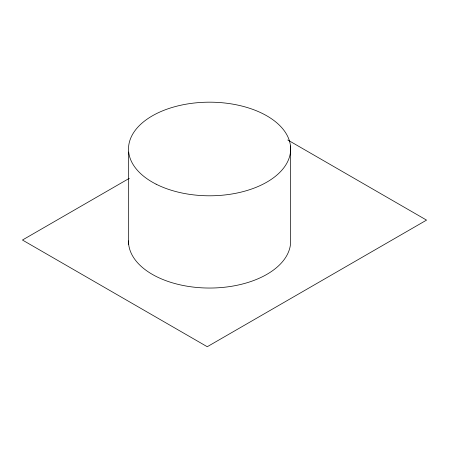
<?xml version="1.0" encoding="UTF-8"?>
<svg xmlns="http://www.w3.org/2000/svg" width="449" height="449" viewBox="0 0 449 449"><rect width="100%" height="100%" fill="white"/><g stroke="black" fill="none" stroke-linecap="round" stroke-linejoin="round"><path stroke-width="0.67" d="M129.363 178.304L22.45 240.03L207.253 346.723L426.55 220.111L287.798 140.004M290.486 145.931L290.486 238.172A81.078 46.814 0 0 1 211.945 288.022A81.078 46.814 0 0 1 128.498 240.9M128.672 152.048L128.672 244.29M156.117 184.18A81.078 46.814 0 0 0 289.1 158.121A81.078 46.814 0 0 0 183.518 104.662A81.078 46.814 0 0 0 156.117 184.18"/></g></svg>
